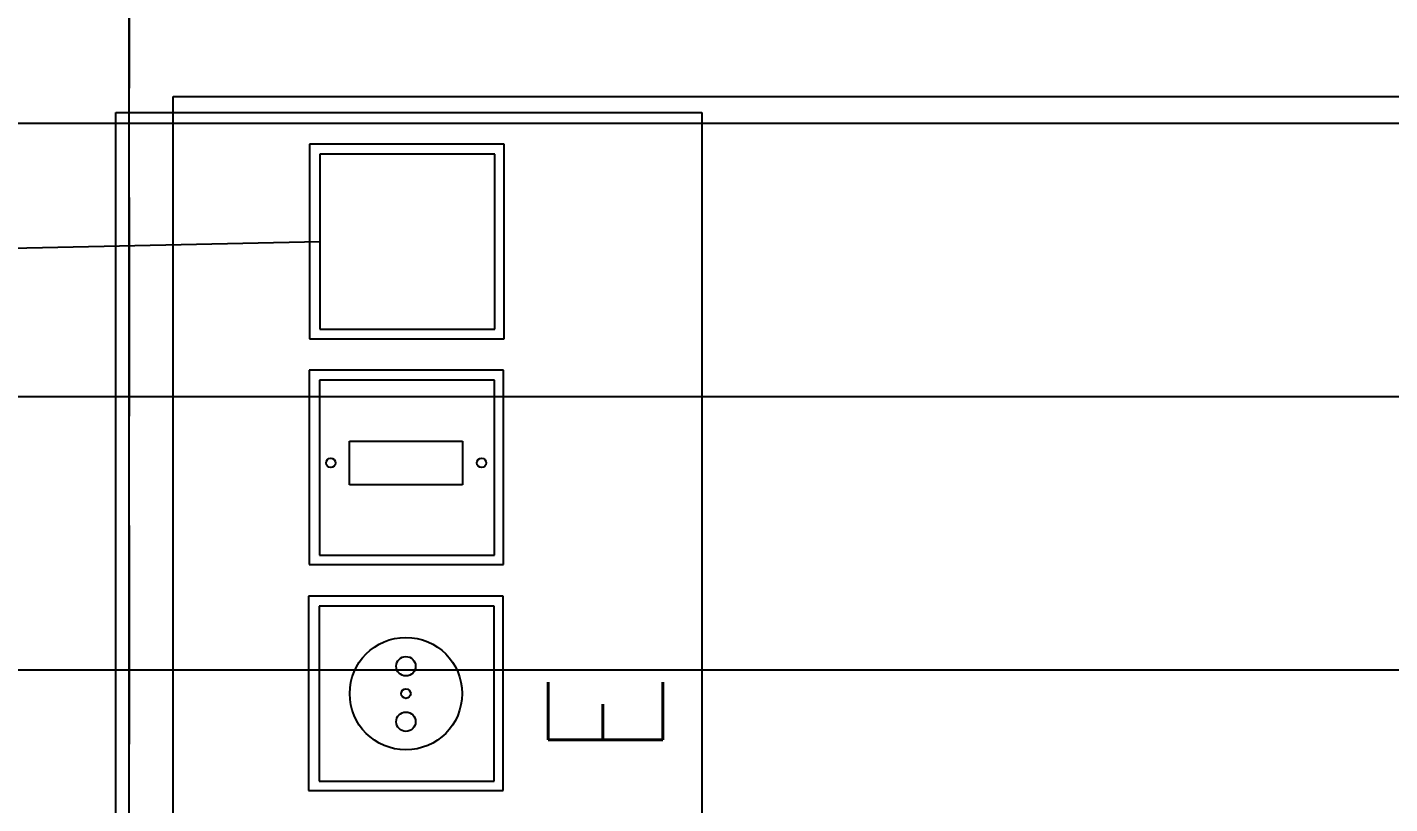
# Model space of a CAD drawing. Header units: inches. Extents: x 567115 to 582893, y 124948 to 133566.
# Drawn here: x 571382.1 to 571475.5, y 130284.6 to 130337.8 of the extents above; entities that cross this region are included whole.
import ezdxf

# ---------------------------------------------------------------- set-up
doc = ezdxf.new("R2010")
doc.units = ezdxf.units.IN
doc.header["$MEASUREMENT"] = 0
doc.linetypes.add('DASHED', pattern=[0.75, 0.5, -0.25])
for name, color, linetype in [('BOARD', 3, 'Continuous'), ('kazeb', 15, 'Continuous'), ('khatchin', 15, 'DASHED'), ('LIGHTING', 3, 'Continuous'), ('LIGHTING WIRE', 4, 'Continuous'), ('mobl', 11, 'Continuous'), ('wall kanaf', 4, 'Continuous')]:
    doc.layers.add(name, color=color, linetype=linetype)
doc.styles.add('ROMANS', font='romans.shx')

# ---------------------------------------------------------------- blocks, each defined once
blk = doc.blocks.new('BOARD1')
at = {"layer": 'BOARD', "color": 4}
for p, q in [((-77.35, 2.64), (98.93, 2.64)), ((98.93, 2.64), (98.93, -51.78)), ((98.93, -51.78), (-77.35, -51.78))]:
    blk.add_line(p, q, dxfattribs=at)
at = {"layer": 'BOARD'}
for p, q in [((35.97, -15.26), (35.97, -33.33)), ((54.03, -15.26), (35.97, -15.26)), ((36.84, -16.23), (36.84, -32.48)), ((53.1, -16.23), (36.84, -16.23)), ((53.1, -32.48), (53.1, -16.23)), ((54.03, -33.33), (54.03, -15.26)), ((56.95, -15.31), (56.95, -33.37)), ((75.01, -15.31), (56.95, -15.31)), ((57.82, -16.27), (57.82, -32.53)), ((74.08, -16.27), (57.82, -16.27)), ((74.08, -32.53), (74.08, -16.27)), ((75.01, -33.37), (75.01, -15.31)), ((77.93, -15.35), (77.93, -33.42)), ((96, -15.35), (77.93, -15.35)), ((78.81, -16.32), (78.81, -32.57)), ((95.06, -16.32), (78.81, -16.32)), ((95.06, -32.57), (95.06, -16.32)), ((96, -33.42), (96, -15.35)), ((36.84, -32.48), (53.1, -32.48)), ((57.82, -32.53), (74.08, -32.53)), ((78.81, -32.57), (95.06, -32.57)), ((35.97, -33.33), (54.03, -33.33)), ((56.95, -33.37), (75.01, -33.37)), ((77.93, -33.42), (96, -33.42))]:
    blk.add_line(p, q, dxfattribs=at)
at = {"layer": 'BOARD', "color": 30}
for p, q in [((64.36, -29.54), (64.36, -19.07)), ((64.36, -19.07), (68.41, -19.07)), ((68.41, -19.07), (68.41, -29.54)), ((68.41, -29.54), (64.36, -29.54))]:
    blk.add_line(p, q, dxfattribs=at)
for centre, radius in [((66.39, -17.32), 0.437), ((44.97, -24.3), 5.22), ((44.97, -24.3), 0.442), ((66.39, -31.32), 0.437)]:
    blk.add_circle(centre, radius, dxfattribs=at)
at = {"layer": 'BOARD', "color": 2}
for centre in [(42.36, -24.3), (47.51, -24.3)]:
    blk.add_circle(centre, 0.9, dxfattribs=at)
at = {"layer": 'BOARD', "color": 2, "style": 'ROMANS', "width": 0.9}
blk.add_text('E', height=10.64, dxfattribs=at).set_placement((39.05, -48.15))
blk = doc.blocks.new('tahkt')
at = {"layer": 'mobl'}
for p, q in [((0, 45), (200, 45)), ((0, -45), (0, 45))]:
    blk.add_line(p, q, dxfattribs=at)

msp = doc.modelspace()

# ---------------------------------------------------------------- hatches: boundary and pattern name
at = {"layer": 'kazeb'}
h = msp.add_hatch(dxfattribs=at)
h.set_pattern_fill('LINE', color=256, scale=150)
edge = h.paths.add_edge_path()
edge.add_line((571644.066, 130468.539), (571029.066, 130468.539))
edge.add_line((571029.066, 130468.539), (571029.066, 129962.039))
edge.add_line((571029.066, 129962.039), (571157.566, 129962.039))
edge.add_line((571157.566, 129962.039), (571157.566, 129882.039))
edge.add_line((571157.566, 129882.039), (571447.566, 129882.039))
edge.add_line((571447.566, 129882.039), (571447.566, 129962.039))
edge.add_line((571447.566, 129962.039), (571714.066, 129962.039))
edge.add_line((571714.066, 129962.039), (571714.066, 130406.539))
edge.add_line((571714.066, 130406.539), (571644.066, 130406.539))
edge.add_line((571644.066, 130406.539), (571644.066, 130470.442))

# ---------------------------------------------------------------- linework, layer by layer
at = {"layer": 'khatchin', "ltscale": 30}
msp.add_lwpolyline([(571729.091, 130421.648), (571659.091, 130421.648), (571659.091, 130483.648), (571626.591, 130483.648), (571426.591, 130483.648), (571389.091, 130483.648), (571389.091, 130009.148), (571729.091, 130009.148)], close=True, dxfattribs=at)
at = {"layer": 'LIGHTING WIRE', "ltscale": 30}
msp.add_line((571402.168, 130323.122), (571362.757, 130322.259), dxfattribs=at)
at = {"layer": 'wall kanaf', "color": 15}
msp.add_line((571389.091, 130009.148), (571389.091, 130483.648), dxfattribs=at)

# ---------------------------------------------------------------- block references
at = {"layer": 'LIGHTING', "linetype": 'Continuous', "ltscale": 7, "xscale": 0.738630000007106, "yscale": 0.738630000007106, "zscale": 0.738630000007106, "rotation": 90}
msp.add_blockref('BOARD1', (571390.116, 130258.908), dxfattribs=at)
at = {"layer": 'mobl', "linetype": 'Continuous'}
msp.add_blockref('tahkt', (571392.091, 130288.082), dxfattribs=at)

doc.saveas('drawing.dxf')
